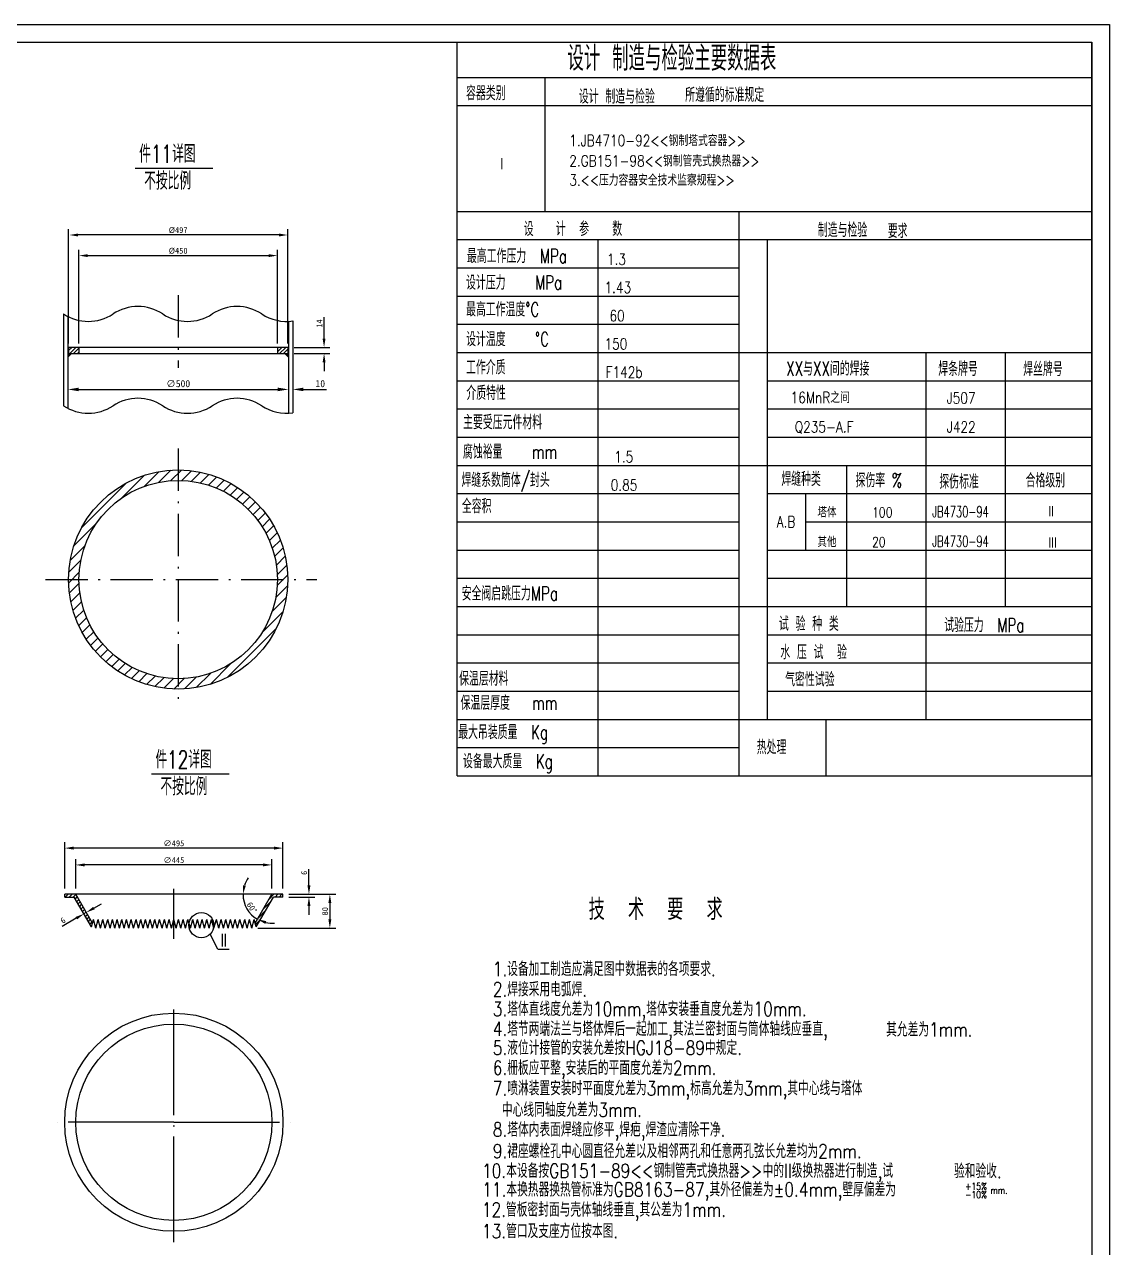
# Model space of a CAD drawing. Extents: x 20656 to 35402, y 221 to 10388.
# Drawn here: x 24092 to 27784, y 6227 to 10388 of the extents above; entities that cross this region are included whole.
import ezdxf

# ---------------------------------------------------------------- set-up
doc = ezdxf.new("R2010")
doc.units = 0
doc.header["$LTSCALE"] = 12
for name, pattern in [('ACAD_ISO02W100', [15, 12, -3]), ('ACAD_ISO10W100', [18.5, 12, -3, 0.5, -3]), ('DASHDOT-M', [36, 30, -3, 0, -3])]:
    doc.linetypes.add(name, pattern=pattern)
doc.layers.get('0').update_dxf_attribs({"linetype": 'CONTINUOUS'})
for name, color, linetype in [('点划线', 1, 'ACAD_ISO10W100'), ('粗实线', 4, 'CONTINUOUS'), ('细实线', 7, 'CONTINUOUS'), ('虚线', 6, 'ACAD_ISO02W100')]:
    doc.layers.add(name, color=color, linetype=linetype)
doc.styles.add('HLFSD', font='ROMANS', dxfattribs={"bigfont": 'hlfsd'})
doc.styles.add('HZ', font='romans.shx', dxfattribs={"width": 0.7, "height": 48, "bigfont": 'HLFSD.shx'})

msp = doc.modelspace()

# ---------------------------------------------------------------- hatches: boundary and pattern name
h = msp.add_hatch()
h.set_pattern_fill('ANSI31', color=256, scale=3, style=0)
h.set_pattern_definition([(45, (20723.009, 262.282), (-6.735192, 6.735192), [])])
h.paths.add_polyline_path([(24242.7, 9289), (24242.7, 9268), (24277.9, 9268), (24277.9, 9289)])
h.paths.add_polyline_path([(24952.9, 9289), (24952.9, 9268), (24988.2, 9268), (24988.2, 9289)])
for points in [[(24240.4, 9268), (24240.4, 9256), (24252.4, 9268)], [(24978.4, 9268), (24990.4, 9268), (24990.4, 9256)]]:
    msp.add_hatch(color=256).paths.add_polyline_path(points)
h = msp.add_hatch()
h.set_pattern_fill('ANSI31', color=256, scale=8, style=0)
h.set_pattern_definition([(45, (20723.01, 262.282), (-17.96051, 17.96051), [])])
h.paths.add_polyline_path([(24615.4, 8836.6), (24615.4, 8871.9, 0.414214), (24242.7, 8499.1), (24277.9, 8499.1, -0.414214)])
h.paths.add_polyline_path([(24615.4, 8871.9), (24615.4, 8836.6, -0.414214), (24952.9, 8499.1), (24988.2, 8499.1, 0.414214)])
h.paths.add_polyline_path([(24615.4, 8161.6), (24615.4, 8126.4, 0.414214), (24988.2, 8499.1), (24952.9, 8499.1, -0.414214)])
h.paths.add_polyline_path([(24277.9, 8499.1), (24242.7, 8499.1, 0.414214), (24615.4, 8126.4), (24615.4, 8161.6, -0.414214)])
h = msp.add_hatch()
h.set_pattern_fill('ANSI31', color=256, scale=3, style=0)
h.set_pattern_definition([(45, (21495.801, 2366.533), (-6.735192, 6.735192), [])])
h.paths.add_polyline_path([(24261.9, 7418.9), (24320.5, 7317.4), (24323.8, 7329.7), (24266.8, 7428.3), (24229.3, 7428.3), (24229.3, 7418.9)])
h.paths.add_polyline_path([(24939.3, 7418.9), (24971.8, 7418.9), (24971.8, 7428.3), (24934.3, 7428.3), (24877.4, 7329.7), (24880.7, 7317.4)])

# ---------------------------------------------------------------- linework, layer by layer
at = {"color": 2, "linetype": 'Continuous'}
for p, q in [((25564.4, 7831.5), (25564.4, 10327.5)), ((25564.4, 10327.5), (27724.4, 10327.5)), ((27724.4, 7831.5), (27724.4, 10327.5)), ((25564.4, 10207.5), (27724.4, 10207.5)), ((25864.4, 9751.5), (25864.4, 10207.5)), ((25564.4, 10111.5), (27724.4, 10111.5)), ((25564.4, 9751.5), (27724.4, 9751.5)), ((26524.4, 7831.5), (26524.4, 9751.5)), ((25564.4, 9655.5), (27724.4, 9655.5)), ((26044.4, 7831.5), (26044.4, 9655.5)), ((26620.4, 8023.5), (26620.4, 9655.5)), ((25564.4, 9559.5), (26524.4, 9559.5)), ((25564.4, 9463.5), (26524.4, 9463.5)), ((25564.4, 9367.5), (26524.4, 9367.5)), ((25564.4, 9271.5), (27724.4, 9271.5)), ((27160.4, 8023.5), (27160.4, 9271.5)), ((27430.4, 8407.5), (27430.4, 9271.5)), ((25564.4, 9175.5), (26524.4, 9175.5)), ((26620.4, 9175.5), (27724.4, 9175.5)), ((25564.4, 9079.5), (26524.4, 9079.5)), ((26620.4, 9079.5), (27724.4, 9079.5)), ((25564.4, 8983.5), (26524.4, 8983.5)), ((26620.4, 8983.5), (27724.4, 8983.5)), ((25564.4, 8887.5), (26524.4, 8887.5)), ((26524.4, 8887.5), (27724.4, 8887.5)), ((26890.4, 8407.5), (26890.4, 8887.5)), ((25564.4, 8791.5), (26524.4, 8791.5)), ((26620.4, 8791.5), (27724.4, 8791.5)), ((25564.4, 8695.5), (26524.4, 8695.5)), ((26750.1, 8695.5), (27724.4, 8695.5)), ((25564.4, 8599.5), (26524.4, 8599.5)), ((26620.4, 8599.5), (27724.4, 8599.5)), ((25564.4, 8503.5), (26524.4, 8503.5)), ((26620.4, 8503.5), (27724.4, 8503.5)), ((25564.4, 8407.5), (26524.4, 8407.5)), ((26524.4, 8407.5), (27724.4, 8407.5)), ((25564.4, 8311.5), (26524.4, 8311.5)), ((26620.4, 8311.5), (27724.4, 8311.5)), ((25564.4, 8215.5), (26524.4, 8215.5)), ((26620.4, 8215.5), (27724.4, 8215.5)), ((25564.4, 8119.5), (26524.4, 8119.5)), ((25564.4, 8119.5), (26524.4, 8119.5)), ((26620.4, 8119.5), (27724.4, 8119.5)), ((25564.4, 8023.5), (27724.4, 8023.5)), ((26818.9, 8023.5), (26818.9, 7831.5)), ((25564.4, 7927.5), (26524.4, 7927.5)), ((25564.4, 7831.5), (27724.4, 7831.5))]:
    msp.add_line(p, q, dxfattribs=at)
at = {"color": 7, "linetype": 'Continuous'}
for p, q in [((24469.4, 9898.2), (24733.6, 9898.2)), ((24524.7, 7837.8), (24788.8, 7837.8)), ((24750.7, 7241.4), (24723.9, 7292.6))]:
    msp.add_line(p, q, dxfattribs=at)
for p, q in [((24242.7, 9302.7), (24242.7, 9691.3)), ((24960.4, 9671.3), (24270.4, 9671.3)), ((24988.2, 9302.7), (24988.2, 9691.3)), ((24277.9, 9301.8), (24277.9, 9621.1)), ((24952.9, 9301.8), (24952.9, 9621.1)), ((24300.4, 9601.1), (24930.4, 9601.1)), ((25111.8, 9319), (25111.8, 9391.5)), ((25010.4, 9289), (25131.8, 9289)), ((25010.4, 9268), (25131.8, 9268)), ((25111.8, 9238), (25111.8, 9208)), ((24276.4, 9145.9), (24954.4, 9145.9)), ((25041.4, 9145.9), (25120.4, 9145.9)), ((24229.3, 7448.3), (24229.3, 7605.4)), ((24941.8, 7585.4), (24259.3, 7585.4)), ((24971.8, 7448.3), (24971.8, 7605.4)), ((24266.8, 7448.3), (24266.8, 7548.2)), ((24934.3, 7448.3), (24934.3, 7548.2)), ((24904.3, 7528.2), (24296.8, 7528.2)), ((25060.3, 7458.3), (25060.3, 7514.1)), ((24991.8, 7428.3), (25080.3, 7428.3)), ((24991.8, 7418.9), (25080.3, 7418.9)), ((25080.3, 7428.3), (25151.5, 7428.3)), ((24328.6, 7381.4), (24354.6, 7396.4)), ((25060.3, 7388.9), (25060.3, 7358.9)), ((25131.5, 7398.3), (25131.5, 7342.8)), ((24268.8, 7346.9), (24220.5, 7318.9)), ((24885.9, 7312.8), (25151.5, 7312.8))]:
    msp.add_line(p, q)
at = {"color": 4, "linetype": 'Continuous'}
for p, q in [((24988.2, 9289), (24242.7, 9289)), ((24240.4, 9268), (24990.4, 9268)), ((24240.4, 9256), (24252.4, 9268)), ((24990.4, 9256), (24978.4, 9268)), ((24229.3, 7418.9), (24229.3, 7428.3)), ((24229.3, 7418.9), (24261.9, 7418.9)), ((24320.5, 7317.4), (24261.9, 7418.9)), ((24323.8, 7329.7), (24266.8, 7428.3)), ((24877.4, 7329.7), (24934.3, 7428.3)), ((24880.7, 7317.4), (24939.3, 7418.9)), ((24971.8, 7418.9), (24939.3, 7418.9)), ((24971.8, 7418.9), (24971.8, 7428.3)), ((24320.5, 7317.4), (24327.3, 7342.8)), ((24335.3, 7312.8), (24327.3, 7342.8)), ((24335.3, 7312.8), (24343.4, 7342.8)), ((24351.4, 7312.8), (24343.4, 7342.8)), ((24351.4, 7312.8), (24359.4, 7342.8)), ((24367.5, 7312.8), (24359.4, 7342.8)), ((24367.5, 7312.8), (24375.5, 7342.8)), ((24383.6, 7312.8), (24375.5, 7342.8)), ((24383.6, 7312.8), (24391.6, 7342.8)), ((24399.6, 7312.8), (24391.6, 7342.8)), ((24399.6, 7312.8), (24407.7, 7342.8)), ((24415.7, 7312.8), (24407.7, 7342.8)), ((24415.7, 7312.8), (24423.7, 7342.8)), ((24431.8, 7312.8), (24423.7, 7342.8)), ((24431.8, 7312.8), (24439.8, 7342.8)), ((24447.9, 7312.8), (24439.8, 7342.8)), ((24447.9, 7312.8), (24455.9, 7342.8)), ((24463.9, 7312.8), (24455.9, 7342.8)), ((24463.9, 7312.8), (24472, 7342.8)), ((24480, 7312.8), (24472, 7342.8)), ((24480, 7312.8), (24488.1, 7342.8)), ((24496.1, 7312.8), (24488.1, 7342.8)), ((24496.1, 7312.8), (24504.1, 7342.8)), ((24512.2, 7312.8), (24504.1, 7342.8)), ((24512.2, 7312.8), (24520.2, 7342.8)), ((24528.2, 7312.8), (24520.2, 7342.8)), ((24528.2, 7312.8), (24536.3, 7342.8)), ((24544.3, 7312.8), (24536.3, 7342.8)), ((24544.3, 7312.8), (24552.4, 7342.8)), ((24560.4, 7312.8), (24552.4, 7342.8)), ((24560.4, 7312.8), (24568.4, 7342.8)), ((24576.5, 7312.8), (24568.4, 7342.8)), ((24576.5, 7312.8), (24584.5, 7342.8)), ((24592.6, 7312.8), (24584.5, 7342.8)), ((24592.6, 7312.8), (24600.6, 7342.8)), ((24608.6, 7312.8), (24600.6, 7342.8)), ((24608.6, 7312.8), (24616.7, 7342.8)), ((24624.7, 7312.8), (24616.7, 7342.8)), ((24624.7, 7312.8), (24632.7, 7342.8)), ((24640.8, 7312.8), (24632.7, 7342.8)), ((24640.8, 7312.8), (24648.8, 7342.8)), ((24656.9, 7312.8), (24648.8, 7342.8)), ((24656.9, 7312.8), (24664.9, 7342.8)), ((24672.9, 7312.8), (24664.9, 7342.8)), ((24672.9, 7312.8), (24681, 7342.8)), ((24689, 7312.8), (24681, 7342.8)), ((24689, 7312.8), (24697.1, 7342.8)), ((24705.1, 7312.8), (24697.1, 7342.8)), ((24705.1, 7312.8), (24713.1, 7342.8)), ((24721.2, 7312.8), (24713.1, 7342.8)), ((24721.2, 7312.8), (24729.2, 7342.8)), ((24737.2, 7312.8), (24729.2, 7342.8)), ((24737.2, 7312.8), (24745.3, 7342.8)), ((24753.3, 7312.8), (24745.3, 7342.8)), ((24753.3, 7312.8), (24761.4, 7342.8)), ((24769.4, 7312.8), (24761.4, 7342.8)), ((24769.4, 7312.8), (24777.4, 7342.8)), ((24785.5, 7312.8), (24777.4, 7342.8)), ((24785.5, 7312.8), (24793.5, 7342.8)), ((24801.6, 7312.8), (24793.5, 7342.8)), ((24801.6, 7312.8), (24809.6, 7342.8)), ((24817.6, 7312.8), (24809.6, 7342.8)), ((24817.6, 7312.8), (24825.7, 7342.8)), ((24833.7, 7312.8), (24825.7, 7342.8)), ((24833.7, 7312.8), (24841.7, 7342.8)), ((24849.8, 7312.8), (24841.7, 7342.8)), ((24849.8, 7312.8), (24857.8, 7342.8)), ((24865.9, 7312.8), (24857.8, 7342.8)), ((24865.9, 7312.8), (24873.9, 7342.8)), ((24880.7, 7317.4), (24873.9, 7342.8))]:
    msp.add_line(p, q, dxfattribs=at)
at = {"color": 2}
msp.add_line((26750.1, 8791.5), (26750.1, 8599.5), dxfattribs=at)
at = {"color": 1, "linetype": 'DASHDOT-M'}
for p, q in [((24600.6, 7277.1), (24600.6, 7446.4)), ((24600.6, 6244.6), (24600.6, 7056.8)), ((24600.6, 6652.9), (24199.8, 6652.9)), ((24600.6, 6652.9), (25011.5, 6652.9))]:
    msp.add_line(p, q, dxfattribs=at)
at = {"color": 7, "linetype": 'Continuous'}
msp.add_circle((24694.4, 7323.3), 42.6, dxfattribs=at)
for start, end in [(144.8908, 162.4454), (180, 240), (257.5546, 275.1092)]:
    msp.add_arc((24934.3, 7428.3), 98.3, start, end)
for points in [[(24274.9, 9676.3), (24274.9, 9666.3), (24244.9, 9671.3)], [(24958.2, 9676.3), (24958.2, 9666.3), (24988.2, 9671.3)], [(24307.9, 9606.1), (24307.9, 9596.1), (24277.9, 9601.1)], [(24922.9, 9606.1), (24922.9, 9596.1), (24952.9, 9601.1)], [(25106.8, 9319), (25116.8, 9319), (25111.8, 9289)], [(25106.8, 9238), (25116.8, 9238), (25111.8, 9268)], [(24276.4, 9151.9), (24276.4, 9139.9), (24240.4, 9145.9)], [(24954.4, 9151.9), (24954.4, 9139.9), (24990.4, 9145.9)], [(25041.4, 9151.9), (25041.4, 9139.9), (25005.4, 9145.9)], [(24259.3, 7590.4), (24259.3, 7580.4), (24229.3, 7585.4)], [(24941.8, 7590.4), (24941.8, 7580.4), (24971.8, 7585.4)], [(24296.8, 7533.2), (24296.8, 7523.2), (24266.8, 7528.2)], [(24904.3, 7533.2), (24904.3, 7523.2), (24934.3, 7528.2)], [(24845.6, 7457.2), (24835.7, 7458.7), (24836, 7428.3)], [(25055.3, 7458.3), (25065.3, 7458.3), (25060.3, 7428.3)], [(25055.3, 7388.9), (25065.3, 7388.9), (25060.3, 7418.9)], [(25126.5, 7398.3), (25136.5, 7398.3), (25131.5, 7428.3)], [(24326.1, 7385.7), (24331.1, 7377), (24302.6, 7366.4)], [(24266.3, 7351.2), (24271.3, 7342.5), (24294.8, 7361.9)], [(24911.4, 7327.7), (24915, 7337), (24885.2, 7343.2)], [(25126.5, 7342.8), (25136.5, 7342.8), (25131.5, 7312.8)]]:
    msp.add_solid(points)
at = {"layer": '点划线', "color": 1, "linetype": 'ACAD_ISO10W100'}
for p, q in [((24615.4, 9466.1), (24615.4, 9219.1)), ((24615.4, 8944.9), (24615.4, 8062.2)), ((24163.6, 8499.1), (25086.8, 8499.1))]:
    msp.add_line(p, q, dxfattribs=at)
at = {"layer": '粗实线', "color": 4, "linetype": 'Continuous'}
for p, q in [((20956.4, 10327.5), (27724.4, 10327.5)), ((27724.4, 10327.5), (27724.4, 367.5)), ((24242.7, 9289), (24242.7, 9268)), ((24277.9, 9289), (24277.9, 9268)), ((24952.9, 9289), (24952.9, 9268)), ((24988.2, 9289), (24988.2, 9268)), ((24971.8, 7428.3), (24229.3, 7428.3))]:
    msp.add_line(p, q, dxfattribs=at)
for centre, radius in [((24615.4, 8499.1), 372.8), ((24615.4, 8499.1), 337.5), ((24600.6, 6652.9), 371.2), ((24600.6, 6652.9), 333.8)]:
    msp.add_circle(centre, radius, dxfattribs=at)
at = {"layer": '细实线', "color": 7, "linetype": 'Continuous'}
for p, q in [((20656.4, 10387.5), (27784.4, 10387.5)), ((27784.4, 10387.5), (27784.4, 307.5)), ((24750.7, 7241.4), (24788.8, 7241.4))]:
    msp.add_line(p, q, dxfattribs=at)
for centre, start, end in [((24478.4, 9274.7), 56.6015, 123.3985), ((24815.6, 9274.7), 56.6015, 123.3985), ((24309.7, 9530.5), 236.6015, 303.3985), ((24647, 9530.5), 236.6015, 303.3985), ((24984.3, 9530.5), 236.6015, 277.9424), ((24478.4, 8962.4), 56.6015, 123.3985), ((24815.6, 8962.4), 56.6015, 123.3985), ((24309.7, 9218.1), 236.6015, 303.3985), ((24647, 9218.1), 236.6015, 303.3985), ((24984.3, 9218.1), 236.6015, 277.9424)]:
    msp.add_arc(centre, 153.2, start, end, dxfattribs=at)
at = {"layer": '虚线', "color": 6, "linetype": 'ByBlock'}
for p, q in [((24225.4, 9402.6), (24225.4, 9090.3)), ((24240.4, 9393.9), (24240.4, 9081.5)), ((24990.4, 9377.4), (24990.4, 9065.1)), ((25005.4, 9378.8), (25005.4, 9066.4))]:
    msp.add_line(p, q, dxfattribs=at)

# ---------------------------------------------------------------- texts
at = {"color": 2, "linetype": 'Continuous', "style": 'HLFSD', "width": 0.7}
for s, height, p in [('设计 制造与检验主要数据表', 84, (25939.9, 10230.2)), ('容器类别', 48, (25595, 10129.9)), ('设计 制造与检验', 48, (25978.8, 10118.2)), ('所遵循的标准规定', 48, (26340.5, 10124.1)), ('设   计  参   数', 48, (25791.3, 9667.8)), (' 制造与检验', 48, (26768.9, 9664.2)), ('要求', 48, (27029.8, 9660.9)), ('最高工作压力  MPa', 48, (25598, 9575.7)), ('设计压力    MPa', 48, (25594.9, 9485.3)), ('最高工作温度%%dC', 48, (25594.9, 9394.1)), ('设计温度    %%dC', 48, (25595, 9292.9)), ('工作介质', 48, (25594.9, 9196.7)), ('XX与XX间的焊接  ', 48, (26684, 9192.6)), ('焊条牌号', 48, (27201.6, 9191.8)), ('焊丝牌号', 48, (27490.7, 9191)), ('介质特性', 48, (25595.9, 9109.7)), ('主要受压元件材料', 48, (25584.9, 9010.2)), ('腐蚀裕量    mm', 48, (25584.4, 8909.8)), ('焊缝系数筒体/封头', 48, (25579.2, 8813.5)), ('焊缝种类', 48, (26667.7, 8816.9)), ('探伤率 %', 48, (26920.1, 8812.5)), ('合格级别', 48, (27498.7, 8812.3)), ('探伤标准', 48, (27205.3, 8808.1)), ('全容积', 48, (25580.7, 8724.7)), ('安全阀启跳压力MPa', 48, (25580, 8427.5)), ('试 验 种 类', 48, (26659.5, 8324.4)), ('试验压力  MPa', 48, (27221.7, 8320)), ('水 压 试  验', 48, (26664.3, 8227.9)), ('保温层材料', 48, (25571.3, 8137.9)), ('气密性试验', 48, (26680.6, 8135.5)), ('保温层厚度   mm', 48, (25576.3, 8055.4)), ('最大吊装质量  Kg', 48, (25568.2, 7956)), ('热处理', 48, (26584, 7904.6)), ('设备最大质量  Kg', 48, (25584.5, 7856.7))]:
    msp.add_text(s, height=height, dxfattribs=at).set_placement(p)
at = {"color": 7, "linetype": 'Continuous', "style": 'HLFSD', "width": 0.7}
for s, height, p in [('件11详图', 60, (24482.7, 9917.3)), ('不按比例', 60, (24499.8, 9825.5)), ('件12详图', 60, (24538, 7856.8)), ('不按比例', 60, (24555.1, 7765.1)), ('II', 43.49, (24760, 7250.5))]:
    msp.add_text(s, height=height, dxfattribs=at).set_placement(p)
at = {"attachment_point": 5}
for s, insert, char_height in [('%%c497', (24615.4, 9687.6), 20), ('%%c450', (24615.4, 9617.3), 20), ('\\A1;∅500', (24615.4, 9165.4), 24), ('\\A1;10', (25098.9, 9165.4), 24), ('\\A1;∅495', (24600.6, 7601.7), 20), ('\\A1;∅445', (24600.6, 7544.4), 20)]:
    msp.add_mtext(s, dxfattribs=dict(at, insert=insert, char_height=char_height))
at = {"char_height": 20, "attachment_point": 5}
for s, insert, rotation in [('14', (25095.5, 9370.3), 90), ('\\A1;6', (25044, 7501.2), 90), ('\\A1;60°', (24866.1, 7382.8), 303.6948), ('\\A1;80', (25115.3, 7370.6), 90), ('\\A1;6', (24223.5, 7339.5), 30)]:
    msp.add_mtext(s, dxfattribs=dict(at, insert=insert, rotation=rotation))
at = {"layer": '细实线', "color": 7, "style": 'HZ'}
for s, height, width, p in [('1.JB4710-92<<钢制塔式容器>>', 37.8, 0.8, (25946.1, 9973.7)), ('2.GB151-98<<钢制管壳式换热器>>', 37.8, 0.8, (25946.1, 9904.3)), ('I', 37.8, 0.8, (25711.2, 9895)), ('3.<<压力容器安全技术监察规程>>', 37.8, 0.8, (25946.1, 9839.2)), ('1.3', 37.8, 0.8, (26074.4, 9569.8)), ('1.43', 37.8, 0.8, (26066, 9473.8)), ('60', 37.8, 0.8, (26083, 9377.8)), ('150', 37.8, 0.8, (26066.1, 9281.8)), ('F142b', 37.8, 0.8, (26069.8, 9185.8)), (' 16MnR之间', 37.8, 0.8, (26678.5, 9099.5)), ('J507', 37.8, 0.8, (27230, 9097.8)), ('Q235-A.F', 37.8, 0.8, (26713.4, 8999.4)), ('J422', 37.8, 0.8, (27230.7, 8999.4)), ('1.5', 37.8, 0.8, (26099, 8897.8)), ('0.85', 37.8, 0.8, (26087.2, 8801.8)), ('塔体', 34.02, 0.8, (26790.3, 8710.7)), ('100', 34.02, 0.8, (26976.1, 8710.7)), ('JB4730-94', 37.8, 0.65, (27180.8, 8710.8)), ('II', 34.02, 0.8, (27576.8, 8714.5)), ('A.B', 37.8, 0.8, (26652.1, 8676.7)), ('其他', 34.02, 0.8, (26790.3, 8609.7)), ('20', 34.02, 0.8, (26976.1, 8609.7)), ('JB4730-94', 37.8, 0.65, (27180.8, 8610.2)), ('III', 34.02, 0.8, (27576.8, 8607.8))]:
    msp.add_text(s, height=height, dxfattribs=dict(at, width=width)).set_placement(p)
at = {"layer": '细实线', "color": 7, "linetype": 'Continuous', "style": 'HZ', "width": 0.8}
for s, height, p in [('          技  术  要  求', 72, (25582.7, 7341.1)), ('   1.设备加工制造应满足图中数据表的各项要求.', 48, (25599.9, 7150.2)), ('   2.焊接采用电弧焊.', 48, (25599.9, 7080.9)), ('   3.塔体直线度允差为10mm,塔体安装垂直度允差为10mm.', 48, (25599.9, 7014.1)), ('   4.塔节两端法兰与塔体焊后一起加工,其法兰密封面与筒体轴线应垂直,', 48, (25599.9, 6946.4)), ('     其允差为1mm.', 48, (26881.2, 6944.1)), ('   5.液位计接管的安装允差按HGJ18-89中规定.', 48, (25599.9, 6882)), ('   6.栅板应平整,安装后的平面度允差为2mm.', 48, (25599.9, 6813.8)), ('   7.喷淋装置安装时平面度允差为3mm,标高允差为3mm,其中心线与塔体', 48, (25599.9, 6744.3)), ('     中心线同轴度允差为3mm.', 48, (25573.8, 6671.3)), ('   8.塔体内表面焊缝应修平,焊疤,焊渣应清除干净.', 48, (25599.9, 6603.8)), ('   9.裙座螺栓孔中心圆直径允差以及相邻两孔和任意两孔弦长允差均为2mm.', 48, (25599.9, 6530.6)), ('   10.本设备按GB151-89<<钢制管壳式换热器>>中的II级换热器进行制造,试', 48, (25563.4, 6463.8)), ('     验和验收.', 48, (27112.2, 6462.7)), ('   11.本换热器换热管标准为GB8163-87,其外径偏差为%%p0.4mm,壁厚偏差为', 48, (25564, 6400)), ('     +15%', 24, (27221.3, 6422.5)), ('     -10%', 24, (27221.3, 6394.5)), ('     mm.', 24, (27308.3, 6409.7)), ('   12.管板密封面与壳体轴线垂直,其公差为1mm.', 48, (25562.8, 6331.4)), ('   13.管口及支座方位按本图.', 48, (25563.2, 6258.6))]:
    msp.add_text(s, height=height, dxfattribs=at).set_placement(p)

doc.saveas('drawing.dxf')
